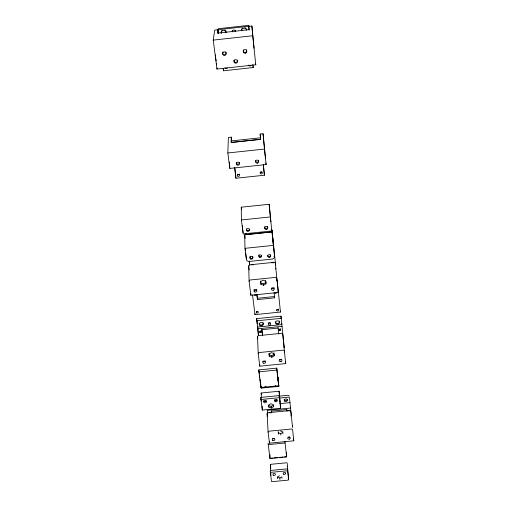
<?xml version="1.0" encoding="UTF-8"?>
<svg xmlns="http://www.w3.org/2000/svg" width="507" height="507" viewBox="0 0 507 507"><rect width="100%" height="100%" fill="white"/><g stroke="black" fill="none" stroke-linecap="round" stroke-linejoin="round"><path stroke-width="0.76" d="M226.097 32.797C226.204 29.311 220.418 29.824 221.223 33.253M263.355 164.87L264.413 175.226L235.913 178.242L235.723 174.947M265.966 162.988L266.118 164.566L229.829 168.419L227.833 152.975L228.391 137.454L231.274 137.144L231.122 142.511L260.585 139.355L260.148 134.051L263.044 133.74L265.465 158.197M229.829 168.419L229.608 164.775M241.624 30.724C241.25 27.695 246.098 27.074 246.51 30.084M253.101 66.385L253.189 67.539L223.486 70.784L223.574 69.611M277.646 478.766L277.563 477.271L279.839 477.987L281.892 476.853L282.012 478.342M278.444 434.277L278.197 431.495M255.667 63.686L255.769 64.795L216.971 69.041L217.091 67.906M218.536 33.576L218.175 28.734L248.728 25.35L248.886 26.814M216.971 69.041L213.232 40.104L214.689 30.122L217.788 29.78L217.357 33.17L249.013 29.666L248.779 26.351L251.878 26.003L254.07 48.254M271.841 262.994L271.91 262.746A0.944 0.837 -5.2 0 1 273.374 262.423L273.66 262.772A0.944 0.837 -5.2 0 1 273.71 262.981M269.147 412.977L269.908 412.4L270.833 412.958M287.786 410.866L288.61 410.588L289.25 410.981M260.579 280.998L260.801 282.919L263.488 283.933L265.883 282.399L265.668 280.472M265.979 283.749L265.687 281.182L262.981 280.156L260.579 281.702L260.877 284.275L263.577 285.289L265.979 283.749L265.883 282.399M269.04 353.297L269.223 354.818L271.752 355.724L274.027 354.342L273.856 352.815M274.141 355.844L273.881 353.55L271.334 352.638L269.052 354.032L269.318 356.326L271.86 357.226L274.141 355.844L274.027 354.342M268.875 407.159L268.786 405.568L271.213 406.392L273.387 405.118L273.495 406.709L271.315 407.983L268.875 407.159L268.621 405.055L270.801 403.768L273.241 404.599L273.495 406.709M278.356 432.832L280.72 433.618L282.855 432.395L282.988 433.834M277.323 476.986L279.49 475.788M218.054 29.698L248.798 26.294L248.728 25.35M213.232 40.104L252.759 35.737L251.878 26.003M231.16 140.933L260.452 137.796M231.141 142.435L260.592 139.286M227.833 152.975L264.508 149.058L263.044 133.74M271.72 229.722L271.834 230.945L243.157 233.93L241.402 219.962L241.275 207.198L269.179 204.277L270.903 221.895M241.402 219.962L270.37 216.939L269.179 204.277M272.069 231.959L274.515 256.662A2.687 2.389 -5.2 0 1 272.31 259.077L249.089 261.473A2.687 2.389 -1.5 0 1 246.389 259.565L244.97 248.329L244.716 234.798L272.069 231.959L273.843 250.027M244.97 248.329L273.343 245.394M277.031 280.403L275.358 263.387A1.344 1.185 -5.4 0 0 273.9 262.341L249.894 264.812A1.337 1.185 -1.7 0 0 248.703 266.124L249.121 281.328L250.87 295.264L278.267 292.476L278.115 290.872M257.461 299.593L257.404 298.281L274.528 296.538L274.636 297.843L257.461 299.593L256.834 294.39M252.556 295.087L254.989 314.632L280.466 312.046L280.377 311.159M257.518 327.053L256.656 318.637L280.992 316.172L281.854 324.594L257.518 327.053L258.45 335.723M256.745 320.811L281.201 318.333L280.992 316.172M257.594 328.821L282.025 326.356L281.778 323.707M278.09 328.073L261.821 329.708L262.55 335.754M284.535 352.181L282.76 334.252A1.268 1.065 -5.1 0 0 281.385 333.321L258.646 335.609A1.268 1.065 -2.7 0 0 257.518 336.794L258.228 353.734L259.793 366.181L285.701 363.601L285.53 361.833M278.863 386.378L277.944 377.202L278.66 385.745L260.915 387.5L258.925 371.846L258.843 369.901L276.752 368.12L278.863 386.378L261.314 388.115L261.124 386.594M258.925 371.846L276.904 370.053L276.752 368.12M261.365 397.437L261.162 393.007L279.097 391.233L280.605 408.268L262.309 410.062L260.953 399.503L260.864 397.399L279.243 395.587L280.605 408.268M278.856 396.176L288.071 395.27L289.275 396.081M260.953 399.503L279.408 397.684L279.243 395.587M279.769 398.033L288.255 397.196A1.16 0.925 -5 0 1 289.51 398.008L292.526 427.236L292.349 425.474M280.01 403.623L289.991 402.64M290.524 408.053L267.252 410.334L267.633 413.395M286.766 409.593L271.27 411.114L271.454 412.628M290.701 415.987A1.191 0.932 -4.9 0 0 291.208 415.132L290.822 411.411A1.191 0.938 -4.9 0 0 289.535 410.594L268.178 412.692A1.191 0.938 -3.3 0 0 267.113 413.737L268.108 432.23L269.483 443.169L293.768 440.805L293.585 438.891M268.178 444.62L285.086 442.979L286.645 456.87L269.939 458.486L268.089 443.048M272.474 458.081L270.972 458.227A0.754 0.57 -3.3 0 1 270.421 458.113M273.976 457.935L277.735 457.574M279.237 457.428L282.995 457.067M284.497 456.921L285.999 456.775A0.754 0.57 -4.3 0 0 286.689 456.135L286.297 452.656L286.645 456.87M270.453 470.471L287.266 468.855M270.313 472.41L287.646 470.743L288.635 479.495A0.786 0.583 -4.3 0 1 287.919 480.154L272.291 481.65A0.786 0.583 -3.3 0 1 271.435 481.149L270.218 470.718M282.805 431.85L280.365 430.956M260.864 397.399L261.339 401.119M215.405 54.845L215.703 57.145M215.9 58.685L216.197 60.992M216.495 63.293L216.698 64.833M229.259 162.05L229.43 163.412M234.532 167.31L235.913 178.242M269.971 456.344L269.705 454.259L269.939 458.486M258.843 369.901L259.324 373.691M259.514 375.205L259.806 377.474M259.996 378.995L260.668 384.293L260.604 382.766M261.162 393.007L261.358 394.516M288.635 479.495L287.203 463.309A0.773 0.577 -4.3 0 0 286.373 462.809L271.03 464.285A0.773 0.577 -3.3 0 0 270.332 464.938L270.7 467.803A0.767 0.577 -3.3 0 0 270.979 468.189M248.703 266.124L249.191 270.035M257.518 336.794L257.778 338.891M267.113 413.737L267.481 416.703M241.275 207.198L241.554 209.442M244.716 234.798L245.16 238.391M218.447 30.921L218.72 33.107M223.2 68.483L223.486 70.784M217.788 29.78L218.257 33.538M231.274 137.144L231.762 141.06M242.257 225.672L243.138 232.694M245.686 252.936L246.313 257.936A2.681 2.383 -1.5 0 0 246.605 258.893M234.836 167.899L235.527 173.381M256.656 318.637L257.309 323.897M249.317 261.08L249.698 264.134M258.564 335.754L257.581 326.153M249.26 261.523L249.736 265.338M271.403 411.006L271.581 412.476M256.954 294.573L257.404 298.281M261.84 329.132L262.569 335.165M276.904 370.053L278.66 385.745M278.051 327.497L278.742 334.126M286.797 409.498L286.93 411.107M274.078 292.634L274.636 297.843M248.798 26.294L249.21 30.186M260.148 134.051L260.566 137.98M263.253 164.255L264.413 175.226M272.918 238.968L271.993 229.969L272.17 231.832L246.072 234.545L246.047 233.296M273.064 240.495L275.618 264.996L275.504 263.798M282.031 326.337L284.269 347.878L284.135 346.515M280.466 312.046L277.209 280.726A0.868 0.761 -5.4 0 0 276.492 280.06M270.37 216.939L271.834 230.945M278.267 292.476L276.803 278.495A1.394 1.217 -5.3 0 0 275.288 277.424L250.35 279.978A1.394 1.217 -1.8 0 0 249.121 281.328M285.701 363.601L284.395 351.117A1.318 1.09 -5 0 0 282.969 350.166L259.4 352.523A1.312 1.084 -2.7 0 0 258.228 353.734M293.768 440.805L292.628 429.841A1.236 0.957 -4.9 0 0 291.297 429.011L269.211 431.165A1.229 0.951 -3.3 0 0 268.108 432.23M252.866 64.459L253.189 67.539M252.759 35.737L255.769 64.795M264.508 149.058L266.118 164.566M272.893 238.556L273.108 240.831M287.507 469.057L287.646 470.743M284.959 441.413L285.086 442.979M280.834 435.063L280.72 433.618M279.097 391.233L279.915 401.544M279.94 479.489L279.839 477.987M271.752 355.724L271.86 357.226M269.223 354.818L269.318 356.326M271.213 406.392L271.315 407.983M263.488 283.933L263.577 285.289M260.801 282.919L260.877 284.275M269.375 441.242L269.483 443.169M270.332 464.938L270.662 470.933M270.782 473.177L270.909 475.427M261.257 386.746L261.314 388.115M262.132 406.151L262.309 410.062M260.737 383.558L260.915 387.5M259.717 364.406L259.793 366.181M254.951 313.732L254.989 314.632M250.826 293.654L250.87 295.264M245.603 249.064L245.635 250.616M227.244 67.754A1.115 1.096 64.1 0 1 225.07 67.665M250.927 65.124A1.115 1.096 87.1 0 1 248.753 65.073M232.612 31.707A1.648 1.584 80.1 0 1 232.32 30.477M235.362 30.16A1.648 1.584 80.1 0 1 235.128 31.783M221.388 33.101A2.56 2.459 75.4 0 1 222.072 30.3M224.855 30.027A2.56 2.459 75.4 0 1 225.336 30.388M225.729 30.857A2.56 2.459 75.4 0 1 226.135 32.632M241.719 30.75A2.56 2.459 85 0 1 242.542 27.98M244.799 27.562A2.56 2.459 85 0 1 245.337 27.822M245.806 28.202A2.56 2.459 85 0 1 246.174 28.69M246.415 29.254A2.56 2.459 85 0 1 246.522 29.862M232.276 31.878A1.66 1.597 80 0 1 233.683 30.065A1.66 1.597 80 0 1 235.451 31.548M243.455 49.87A1.794 1.743 84 0 0 245.058 52.506L245.508 52.436A1.794 1.743 84 0 0 246.744 50.668M246.478 49.781A1.794 1.743 84 0 1 246.668 50.206M226.122 52.69A1.794 1.743 70.2 0 1 224.05 54.724A1.794 1.743 70.2 0 1 222.966 51.948M225.735 51.847A1.794 1.743 70.2 0 1 225.983 52.24M237.346 60.067A1.768 1.73 74.4 0 1 235.698 62.462A1.768 1.73 74.4 0 1 234.133 59.972M265.313 360.794A1.388 1.141 -3.1 0 1 262.943 361.142M281.619 359.298A1.388 1.141 -4.7 0 1 280.783 359.862L280.428 359.913A1.388 1.141 -4.7 0 1 279.731 359.786M267.626 226.997A1.54 1.401 -4.8 0 1 266.574 228.746L266.181 228.803A1.54 1.401 -4.8 0 1 265.034 226.452M267.214 226.382A1.54 1.401 -4.8 0 1 267.462 226.661M249.488 229.056A1.54 1.394 -1.2 0 1 247.828 230.691A1.54 1.394 -1.2 0 1 246.522 228.822M274.477 438.276A1.299 1.001 -3.5 0 1 272.417 438.365M289.731 436.888A1.299 1.001 -4.6 0 1 289.148 437.167L288.813 437.218A1.299 1.001 -4.6 0 1 288.16 437.104M287.355 399.421A1.616 1.287 -4.7 0 1 285.688 400.536A1.616 1.287 -4.7 0 1 284.148 399.415M285.701 473.069A2.053 1.534 -4.1 0 1 285.27 473.323M287.526 466.187A0.767 0.577 -4.3 0 1 287.196 466.719M258.671 160.535A1.622 1.546 -4.2 0 1 257.512 162.063L257.093 162.126A1.622 1.546 -4.2 0 1 255.427 160.637M239.513 162.36A1.622 1.54 3.2 0 1 237.992 164.16A1.622 1.54 3.2 0 1 236.3 162.481M283.204 338.467A1.268 1.058 -5.1 0 1 283.185 338.746M275.586 385.612A1.686 1.356 -3.9 0 1 275.231 385.776M265.941 401.202A2.18 1.73 -3 0 1 263.767 401.157M277.095 399.757A1.344 1.065 -3.9 0 1 274.617 399.858M276.873 400.086A2.18 1.736 -3.9 0 1 274.699 400.137M266.295 400.701A1.344 1.065 -3 0 1 263.703 400.796M266.01 386.556A1.686 1.356 -3.1 0 1 264.857 386.828M270.288 322.617A1.299 1.103 -3.9 0 1 269.724 322.934L269.084 323.035A1.306 1.103 -3.9 0 0 269.54 325.177L269.876 325.12A1.306 1.103 -3.9 0 0 269.42 322.978A1.299 1.103 -3.9 0 1 268.457 322.725M263.082 322.553A2.041 1.724 -3 0 1 261.574 324.993A2.041 1.724 -3 0 1 259.204 323.174M279.363 321.02A2.041 1.724 -4.8 0 1 277.906 323.333A2.041 1.724 -4.8 0 1 275.421 321.875M261.244 330.862A0.894 0.754 -2.9 0 1 259.863 331.16M280.644 328.726A0.894 0.754 -5 0 1 279.027 329.068M273.52 262.214A0.944 0.837 -5.2 0 1 272.063 262.537M252.847 264.667A0.944 0.837 -2 0 1 251.7 264.616M251.51 264.825A0.944 0.837 -2 0 1 253.253 264.901M252.537 256.358A1.508 1.344 -1.9 0 1 251.624 258.538A1.508 1.344 -1.9 0 1 249.957 256.764M250.141 256.453A1.508 1.344 -1.9 0 1 250.414 256.193M270.472 254.666A1.508 1.344 -4.8 0 1 269.597 256.662L269.211 256.726A1.508 1.344 -4.8 0 1 267.671 255.433M261.593 255.427A1.413 1.261 -3.3 0 1 258.817 255.832M258.804 255.179A1.413 1.261 -3.3 0 1 258.938 254.875M274.363 255.04A2.681 2.383 -5.2 0 1 273.995 256.65M261.904 171.854A1.046 0.989 -5.2 0 1 260.427 172.006M239.437 174.053A1.046 0.989 2.3 0 1 237.631 174.186M275.852 268.083A1.337 1.179 -5.3 0 1 275.548 268.951M274.097 287.71A1.47 1.274 -4.7 0 1 273.077 288.648L272.703 288.705A1.47 1.274 -4.7 0 1 271.416 288.115M256.713 289.636A1.47 1.274 -2.4 0 1 254.007 289.744M256.048 294.25A0.951 0.824 -2.4 0 1 255.503 295.321A0.951 0.824 -2.4 0 1 254.273 294.859M278.444 308.997A0.938 0.799 -5 0 1 276.917 309.511M257.797 311.596A0.938 0.799 -2.6 0 1 256.656 311.545M276.695 292.355A0.957 0.824 -5.1 0 1 274.851 292.761M260.18 172.83L260.173 173.045A1.052 0.995 -5.2 0 0 261.466 173.901A1.052 0.995 -5.2 0 0 262.208 172.57L261.891 172.158A1.052 0.995 -5.2 0 0 260.262 172.538L260.18 172.83M276.708 310.132L276.702 310.309A0.944 0.805 -5 0 0 277.842 310.994A0.944 0.805 -5 0 0 278.52 309.916L278.242 309.581A0.944 0.805 -5 0 0 276.784 309.897L276.708 310.132M245.534 53.14L245.084 53.216A1.8 1.749 83.9 0 1 243.411 50.706A1.8 1.749 83.9 0 1 246.326 50.225A1.8 1.749 83.9 0 1 245.534 53.14M257.581 163.115L257.163 163.178A1.629 1.553 -4.2 0 1 255.629 161.023A1.629 1.553 -4.2 0 1 258.336 160.592A1.629 1.553 -4.2 0 1 257.581 163.115M266.625 229.354L266.226 229.418A1.54 1.401 -4.8 0 1 264.787 227.472A1.54 1.401 -4.8 0 1 267.354 227.079A1.54 1.401 -4.8 0 1 266.625 229.354M269.648 257.309L269.261 257.372A1.508 1.344 -4.8 0 1 267.854 255.503A1.508 1.344 -4.8 0 1 270.37 255.122A1.508 1.344 -4.8 0 1 269.648 257.309M273.216 290.245L272.836 290.302A1.477 1.28 -4.7 0 1 271.467 288.527A1.477 1.28 -4.7 0 1 273.919 288.16A1.477 1.28 -4.7 0 1 273.216 290.245M280.941 361.624L280.58 361.675A1.394 1.141 -4.7 0 1 279.294 360.097A1.394 1.141 -4.7 0 1 281.619 359.761A1.394 1.141 -4.7 0 1 280.941 361.624M265.034 400.72L264.686 400.771A1.344 1.071 -3 0 0 264.052 402.514A1.344 1.071 -3 0 0 266.289 402.197A1.344 1.071 -3 0 0 265.034 400.72M289.32 439.087L288.984 439.132A1.306 1.001 -4.6 0 1 287.792 437.75A1.306 1.001 -4.6 0 1 289.972 437.446A1.306 1.001 -4.6 0 1 289.32 439.087M222.7 53.064A1.8 1.749 69.9 0 0 224.677 55.459A1.8 1.749 69.9 0 0 225.685 52.551A1.8 1.749 69.9 0 0 222.7 53.064M234.12 60.701A1.774 1.743 74.1 0 0 235.92 63.191A1.774 1.743 74.1 0 0 237.118 60.39A1.774 1.743 74.1 0 0 234.12 60.701M273.533 475.249A1.261 0.944 -3.4 0 0 275.415 474.362A1.261 0.944 -3.4 0 0 273.501 473.62A1.261 0.944 -3.4 0 0 273.533 475.249M247.093 231.059A1.54 1.401 -1.2 0 0 249.52 230.039A1.54 1.401 -1.2 0 0 247.346 228.644A1.54 1.401 -1.2 0 0 247.093 231.059M272.779 440.456A1.306 1.001 -3.5 0 0 274.851 439.702A1.306 1.001 -3.5 0 0 273.026 438.72A1.306 1.001 -3.5 0 0 272.779 440.456M284.807 401.233A1.622 1.287 -4.7 0 0 287.444 400.391A1.622 1.287 -4.7 0 0 285.295 399.022A1.622 1.287 -4.7 0 0 284.807 401.233M283.616 474.21A1.268 0.944 -4.1 0 0 285.625 473.5A1.268 0.944 -4.1 0 0 283.876 472.581A1.268 0.944 -4.1 0 0 283.616 474.21M236.984 164.933A1.629 1.546 3.1 0 0 239.538 163.812A1.629 1.546 3.1 0 0 237.225 162.265A1.629 1.546 3.1 0 0 236.984 164.933M263.291 363.113A1.394 1.141 -3.1 0 0 265.497 362.271A1.394 1.141 -3.1 0 0 263.545 361.142A1.394 1.141 -3.1 0 0 263.291 363.113M275.143 401.601A1.344 1.071 -3.9 0 0 277.278 400.803A1.344 1.071 -3.9 0 0 275.402 399.75A1.344 1.071 -3.9 0 0 275.143 401.601M259.926 332.491A0.9 0.754 -2.9 0 0 261.378 332.009A0.9 0.754 -2.9 0 0 260.173 331.198A0.9 0.754 -2.9 0 0 259.926 332.491M260.097 325.602A2.041 1.724 -3 0 0 263.31 324.303A2.041 1.724 -3 0 0 260.421 322.623A2.041 1.724 -3 0 0 260.097 325.602M276.226 323.897A2.041 1.73 -4.8 0 0 279.541 322.782A2.041 1.73 -4.8 0 0 276.822 320.931A2.041 1.73 -4.8 0 0 276.226 323.897M279.306 330.539A0.9 0.754 -5 0 0 280.77 330.057A0.9 0.754 -5 0 0 279.572 329.246A0.9 0.754 -5 0 0 279.306 330.539M250.521 258.969A1.508 1.344 -1.9 0 0 252.898 257.987A1.508 1.344 -1.9 0 0 250.769 256.65A1.508 1.344 -1.9 0 0 250.521 258.969M259.527 257.226A1.42 1.261 -3.3 0 0 261.631 256.073A1.42 1.261 -3.3 0 0 259.483 255.04A1.42 1.261 -3.3 0 0 259.527 257.226M237.815 176.094A1.052 0.995 2.3 0 0 239.532 175.523A1.052 0.995 2.3 0 0 238.144 174.408A1.052 0.995 2.3 0 0 237.815 176.094M254.552 291.848A1.47 1.28 -2.4 0 0 256.872 290.91A1.47 1.28 -2.4 0 0 254.799 289.643A1.47 1.28 -2.4 0 0 254.552 291.848M256.713 312.889A0.938 0.805 -2.6 0 0 258.253 312.413A0.938 0.805 -2.6 0 0 257.024 311.52A0.938 0.805 -2.6 0 0 256.713 312.889"/></g></svg>
